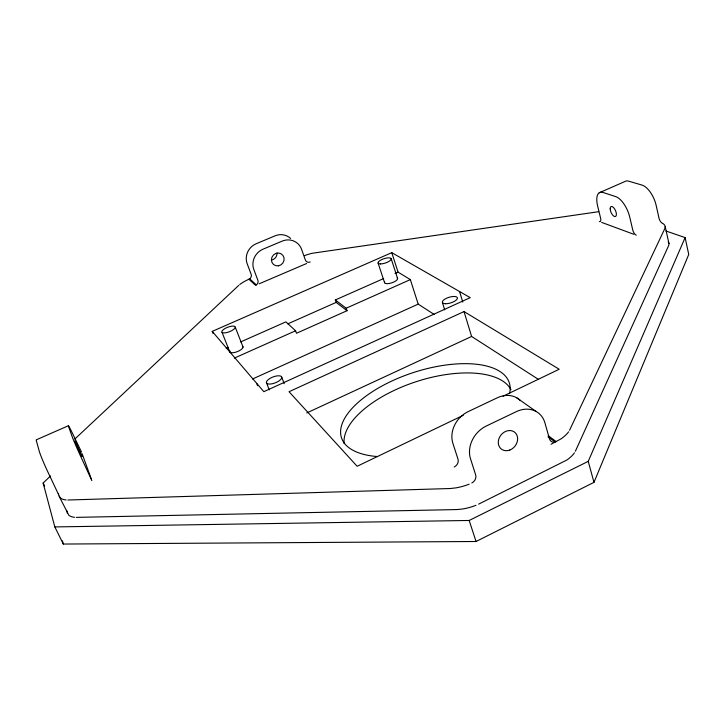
<?xml version="1.0" encoding="UTF-8"?>
<svg xmlns="http://www.w3.org/2000/svg" width="725" height="725" viewBox="0 0 725 725"><rect width="100%" height="100%" fill="white"/><g stroke="black" fill="none" stroke-linecap="round" stroke-linejoin="round"><path stroke-width="1.09" d="M50.505 475.999L43.138 483.022L54.819 526.921L63.32 544.049L476.053 541.493L593.974 482.352L688.75 254.448L685.116 237.592L665.949 231.003M593.974 482.352L588.238 461.354L685.116 237.592M575.369 451.258L668.749 245.358L668.976 243.582L665.197 226.544A27.903 9.842 -13.7 0 0 663.647 224.088L662.722 223.472M569.551 430.26L664.952 228.275L665.197 226.544M574.463 452.826L573.094 454.575A35.733 17.953 -15.1 0 1 566.986 459.967L478.609 504.138M568.627 431.801L567.24 433.523A36.014 17.509 -15.2 0 1 561.05 438.861L551.027 444.262M74.729 439.142L238.824 285.306M239.757 284.508L240.981 283.62A22.629 7.078 -20.3 0 1 245.693 280.792L249.681 278.817A3.879 3.679 -45.5 0 0 251.149 274.267L247.207 263.818A15.524 14.736 -50.1 0 1 256.152 243.763L275.056 235.833A15.479 14.627 -53.5 0 1 290.607 238.471M310.155 261.997A3.915 3.661 -54.8 0 1 305.37 259.985L301.591 249.373A15.787 14.862 -53.3 0 0 282.152 241.126L263.012 249.192A15.841 14.971 -50.1 0 0 253.859 269.627L257.864 280.267A3.96 3.734 -46.5 0 1 256.36 284.898L255.59 285.333L248.911 279.243M54.819 526.921L469.175 520.468L588.238 461.354M463.266 415.316L357.135 466.275L289.03 391.718L464.036 311.569L559.192 369.252L503.068 396.203M306.748 412.96L471.603 336.463L538.666 379.538M252.49 379.012L418.198 304.128L434.275 314.514M234.347 358.096L295.592 330.781L296.507 333.264L347.03 310.708L346.169 308.225L335.322 299.969L383.679 278.536M346.169 308.225L410.35 279.605L418.198 304.128M226.273 348.299L228.33 347.393M240.664 341.919L285.904 321.873L295.592 330.781M394.998 273.524L398.079 272.156L410.35 279.605M287.834 323.848L336.173 302.397L347.03 310.708M212.226 331.379L391.772 252.653L470.226 297.649L263.827 391.681L212.226 331.379L213.059 333.446M68.467 425.702L36.449 439.758A20.363 1.26 65.5 0 0 36.477 441.163L39.186 450.959A20.78 1.314 65.5 0 0 49.88 476.198L58.743 494.957L58.353 493.562M599.222 192.787L624.742 181.585A18.143 8.383 66.5 0 1 628.593 181.159L641.942 185.056A18.469 8.7 66.2 0 1 656.152 205.365L659.016 218.198A4.676 2.211 65.7 0 0 661.97 223.028L662.577 223.336M259.188 283.792L306.621 263.51M469.175 484.164L466.112 485.288A36.377 18.179 -17.6 0 1 455.98 487.871L450.162 488.523L67.833 500.005M475.999 505.298L472.963 506.412A36.087 18.642 -17.5 0 1 462.913 508.95L457.122 509.557L76.27 517.378M304.409 255.653L306.249 255.001A22.883 7.123 -19.4 0 1 312.185 253.279L598.696 211.691M66.12 499.96L64.434 499.715A31.683 12.379 -25.4 0 1 60.383 497.966L58.915 495.483M74.557 517.315L72.872 517.043A31.465 12.724 -25.6 0 1 68.802 515.221L59.151 496.29M601.641 222.403L633.75 234.266M516.689 397.78L536.192 411.537M548.018 436.785L555.214 442.06A6.353 5.211 -53.2 0 1 549.505 438.924L544.901 422.784A25.719 21.351 -52.3 0 0 516.372 411.619L486.321 426.001A25.864 21.623 -50.6 0 0 470.516 458.78L475.673 474.938A6.462 5.401 -48.3 0 1 471.812 482.995M548.254 435.725L556.311 441.679M249.681 278.817L256.36 284.898M43.138 483.022L44.624 486.031M222.031 332.34L229.907 352.178M235.272 327.211A7.159 2.411 -21.1 0 1 225.212 332.847A7.159 2.411 -21.1 0 1 225.131 328.434A7.159 2.411 -21.1 0 1 235.272 327.211L243.038 347.058M256.759 383.597L257.583 385.7M266.392 382.483L269.256 389.869M281.78 377.335A8.156 3.154 -21 0 1 270.507 384.032A8.156 3.154 -21 0 1 269.972 378.414A8.156 3.154 -21 0 1 281.78 377.335L284.2 383.688M82.106 453.705L91.214 478.754M91.848 480.63L83.022 461.39A20.653 0.698 65.5 0 1 72.092 436.441L68.739 426.998A20.246 0.671 65.5 0 1 74.258 437.039L81.581 452.146M335.322 299.969L336.173 302.397M378.087 263.057L384.576 282.732M469.175 520.468L476.053 541.493M391.165 258.689L397.563 278.4M391.772 252.653L398.079 272.156M442.431 302.561L444.706 309.901M459.605 291.658L462.767 302.08M464.036 311.569L471.603 336.463M66.6 510.3L67.543 513.49M62.441 540.841L63.32 544.049M344.176 443.673A87.952 40.12 -18.1 0 1 416.766 381.486A87.952 40.12 -18.1 0 1 510.989 389.751M668.169 241.815A27.731 10.132 -13.5 0 1 668.976 243.582M397.128 277.902A6.851 2.365 -18.2 0 1 391.89 282.804A6.851 2.365 -18.2 0 1 384.594 282.079M377.598 456.56A88.278 39.576 -18.2 0 1 348.643 412.416A88.278 39.576 -18.2 0 1 448.811 364.648A88.278 39.576 -18.2 0 1 509.548 393.639M242.793 346.45A7.105 2.51 -21.2 0 1 236.413 351.978A7.105 2.51 -21.2 0 1 229.898 350.8M454.24 467A6.262 5.283 -48.3 0 0 458.01 459.152L452.907 443.41A25.058 21.17 -50.6 0 1 468.151 411.619L497.359 397.771A24.913 20.907 -52.4 0 1 520.432 400.59M599.348 221.56A4.459 1.903 66.4 0 0 600.635 218.325L597.627 206.009A18.234 7.939 66.5 0 1 602.901 192.442L615.743 196.611A18.569 8.238 66.3 0 1 629.753 217.165L632.762 230.006A4.703 2.112 65.7 0 0 636.287 235.199M277.004 252.889A6.462 6.117 -51.8 0 1 271.413 260.085M82.016 456.469L74.956 441.117L82.016 456.469M509.775 450.044A10.748 8.954 -51.5 0 0 515.303 432.789A10.748 8.954 -51.5 0 0 498.818 439.024A10.748 8.954 -51.5 0 0 509.775 450.044M278.373 265.839A6.588 6.217 -51.8 0 0 282.958 255.436A6.588 6.217 -51.8 0 0 271.984 257.121A6.588 6.217 -51.8 0 0 278.373 265.839M445.558 303.739A7.857 2.936 -17.2 0 0 457.412 298.374A7.857 2.936 -17.2 0 0 446.673 298.183A7.857 2.936 -17.2 0 0 445.558 303.739M380.58 263.936A6.897 2.275 -18.3 0 0 391.156 259.314A6.897 2.275 -18.3 0 0 382.147 259.396A6.897 2.275 -18.3 0 0 380.58 263.936M610.178 208.764A5.447 2.411 66.3 0 0 614.882 216.603A5.447 2.411 66.3 0 0 614.8 209.199A5.447 2.411 66.3 0 0 610.178 208.764"/></g></svg>
